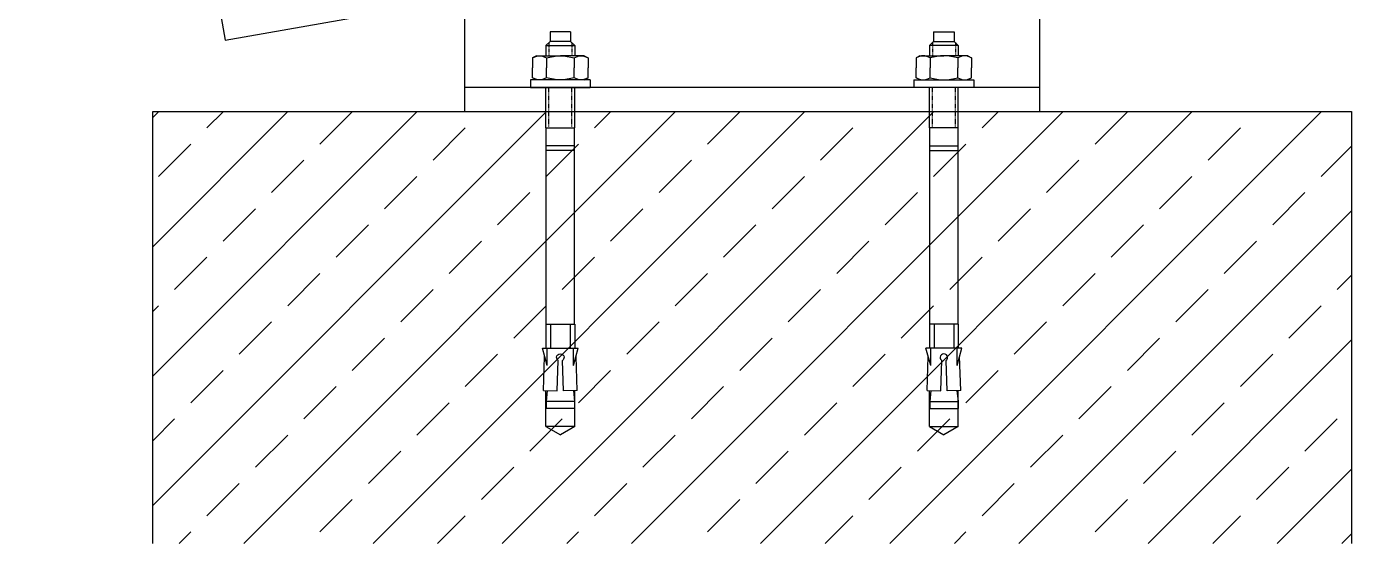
# Model space of a CAD drawing. Header units: millimetres. Extents: x 22319 to 27873, y 35287 to 39437.
# Drawn here: x 23551.2 to 23827.5, y 38910.5 to 39018.2 of the extents above; entities that cross this region are included whole.
import ezdxf

# ---------------------------------------------------------------- set-up
doc = ezdxf.new("R2010")
doc.units = ezdxf.units.MM
doc.header["$LTSCALE"] = 0.5
doc.linetypes.add('DASHED', pattern=[0.75, 0.5, -0.25])
for name, color, linetype in [('1', 1, 'Continuous'), ('11', 1, 'DASHED'), ('PROFILE_PO', 2, 'Continuous')]:
    doc.layers.add(name, color=color, linetype=linetype)
doc.layers.add('AM_4', color=3, linetype='Continuous', lineweight=25)
doc.layers.add('AM_8', color=1, linetype='Continuous', lineweight=25)

# ---------------------------------------------------------------- blocks, each defined once
blk = doc.blocks.new('Kotwa')
at = {"layer": '1'}
for p, q in [((-6.599999904632568, 5), (-6.152553558349609, 5.775000095367432)), ((-6.152553558349609, 5.775000095367432), (-4.099999904632568, 5.775000095367432)), ((-2.047446489334106, 5.775000095367432), (-4.099999904632568, 5.775000095367432)), ((-1.600000023841858, 5), (-2.047446489334106, 5.775000095367432)), ((-1.600000023841858, -6.25), (-1.600000023841858, 6.25)), ((-1.600000023841858, 6.25), (0, 6.25)), ((0, 6.25), (0, -6.25)), ((-9.600000381469727, 2.150000095367432), (-8.75, 3)), ((-8.75, 3), (-8.75, -3)), ((-8.75, 3), (-6.599999904632568, 3)), ((-6.599999904632568, 5), (-6.599999904632568, 0)), ((-6.152553558349609, 2.887500047683716), (-4.099999904632568, 2.887500047683716)), ((-2.047446489334106, 2.887500047683716), (-4.099999904632568, 2.887500047683716)), ((8.399999618530273, 3), (0, 3)), ((8.399999618530273, 3), (8.399999618530273, -3)), ((49.33707046508789, 2.950000047683716), (8.399999618530273, 2.950000047683716)), ((12.13032627105713, -2.950000047683716), (12.13032627105713, 2.950000047683716)), ((13.13032627105713, -2.950000047683716), (13.13032627105713, 2.950000047683716)), ((49.33707046508789, 3), (54.33707046508789, 3)), ((49.33707046508789, 2.950000047683716), (49.33707046508789, -2.950000047683716)), ((54.33707046508789, 3.75), (54.33707046508789, -3.75)), ((57.93707275390625, 2.75), (54.33707046508789, 3.75)), ((63.13032531738281, 3.493660449981689), (56.06529235839844, 3.269938945770264)), ((63.13032531738281, 3.493660449981689), (63.22052764892578, 0.6450883746147156)), ((70.66794967651367, 3), (63.14595794677734, 3)), ((63.15501403808594, 2.71404242515564), (65.4000015258789, 2.950000047683716)), ((65.4000015258789, -2.950000047683716), (65.4000015258789, 2.950000047683716)), ((65.4000015258789, 2.950000047683716), (66.9000015258789, 2.950000047683716)), ((66.9000015258789, -2.950000047683716), (66.9000015258789, 2.950000047683716)), ((70.66794967651367, 3), (72.4000015258789, 0)), ((70.66794967651367, -3), (70.66794967651367, 3)), ((-11.60000038146973, -2.150000095367432), (-11.60000038146973, 2.150000095367432)), ((-11.60000038146973, 2.150000095367432), (-9.600000381469727, 2.150000095367432)), ((-9.600000381469727, -2.150000095367432), (-9.600000381469727, 2.150000095367432)), ((-6.599999904632568, -5), (-6.599999904632568, 0)), ((49.33707046508789, 2.049999952316284), (54.33707046508789, 2.049999952316284)), ((57.93707275390625, 2.75), (54.33707046508789, 2.75)), ((63.22052764892578, 0.6450883746147156), (56.85814666748047, 0.4436170160770416)), ((70.66794967651367, -3), (72.4000015258789, 0)), ((-11.60000038146973, -2.150000095367432), (-9.600000381469727, -2.150000095367432)), ((-8.75, -3), (-9.600000381469727, -2.150000095367432)), ((49.33707046508789, -2.049999952316284), (54.33707046508789, -2.049999952316284)), ((57.93707275390625, -2.75), (54.33707046508789, -3.75)), ((57.93707275390625, -2.75), (54.33707046508789, -2.75)), ((63.22052764892578, -0.6450883746147156), (56.85814666748047, -0.4436170160770416)), ((63.13032531738281, -3.493660449981689), (63.22052764892578, -0.6450883746147156)), ((63.15501403808594, -2.71404242515564), (65.4000015258789, -2.950000047683716)), ((-8.75, -3), (-6.599999904632568, -3)), ((-6.599999904632568, -5), (-6.152553558349609, -5.775000095367432)), ((-6.152553558349609, -2.887500047683716), (-4.099999904632568, -2.887500047683716)), ((-2.047446489334106, -2.887500047683716), (-4.099999904632568, -2.887500047683716)), ((-1.600000023841858, -5), (-2.047446489334106, -5.775000095367432)), ((8.399999618530273, -3), (0, -3)), ((49.33707046508789, -2.950000047683716), (8.399999618530273, -2.950000047683716)), ((49.33707046508789, -3), (54.33707046508789, -3)), ((63.13032531738281, -3.493660449981689), (56.06529235839844, -3.269938945770264)), ((70.66794967651367, -3), (63.14595794677734, -3)), ((65.4000015258789, -2.950000047683716), (66.9000015258789, -2.950000047683716)), ((-6.152553558349609, -5.775000095367432), (-4.099999904632568, -5.775000095367432)), ((-2.047446489334106, -5.775000095367432), (-4.099999904632568, -5.775000095367432)), ((-1.600000023841858, -6.25), (0, -6.25))]:
    blk.add_line(p, q, dxfattribs=at)
for centre, radius, start, end in [((-4.047043800354004, 4.331250190734863), 2.552956104278564, 145.5615305066353, 214.4384594754524), ((-4.152956008911133, 4.331250190734863), 2.552956104278564, 325.5615254976715, 34.43846448441261), ((2.940654993057251, -5.866240826435387e-10), 9.540655136108398, 162.3830313851134, 197.6169603045179), ((-11.14065456390381, 0), 9.540655136108398, 342.3830246686122, 17.61696531347008), ((56.23669815063477, 0.02373762242496014), 0.75, 91.81372690886221, 181.8137330558004), ((56.23669815063477, 0.02373762242496014), 0.75, 34.04467675799712, 91.81372690886221), ((56.23669815063477, -0.02373762242496014), 0.75, 178.1862763496323, 268.1862835637946), ((56.23669815063477, -0.02373762242496014), 0.75, 268.1862835637946, 325.9553268844609), ((-4.047043800354004, -4.331250190734863), 2.552956104278564, 145.5615305066353, 214.4384594754524), ((-4.152956008911133, -4.331250190734863), 2.552956104278564, 325.5615254976715, 34.43846448441261)]:
    blk.add_arc(centre, radius, start, end, dxfattribs=at)
at = {"layer": '11', "ltscale": 0.3}
for p, q in [((-9.36299991607666, 2.38700008392334), (-6.599999904632568, 2.38700008392334)), ((8.399999618530273, 2.38700008392334), (0, 2.38700008392334)), ((-9.36299991607666, -2.38700008392334), (-6.599999904632568, -2.38700008392334)), ((8.399999618530273, -2.38700008392334), (0, -2.38700008392334))]:
    blk.add_line(p, q, dxfattribs=at)

msp = doc.modelspace()

# ---------------------------------------------------------------- hatches: boundary and pattern name
at = {"layer": 'AM_8'}
h = msp.add_hatch(dxfattribs=at)
h.set_pattern_fill('ANSI33', color=256, scale=2.999999999999999, angle=-3.180554681463517e-15, style=0)
h.set_pattern_definition([(45, (-1216.938022829583, 1111.61574716908), (-13.47038418160372, 13.47038418160373), []), (45, (-1203.467632829583, 1111.615747169079), (-13.47038418160372, 13.47038418160373), [9.524999999999995, -4.762499999999998])])
h.paths.add_polyline_path([(23577.48663495267, 38910.49618542588), (23827.48663495267, 38910.49618542588), (23827.48663495267, 39000.51200514354), (23577.48663495266, 39000.51200514354)])

# ---------------------------------------------------------------- linework, layer by layer
msp.add_lwpolyline([(23577.48663495267, 38910.49618542588), (23577.48663495266, 39000.51200514354), (23827.48663495267, 39000.51200514354), (23827.48663495267, 38910.49618542588)])
at = {"layer": 'AM_4'}
msp.add_line((23762.48870470234, 39005.51200514355), (23642.48456520299, 39005.51200514355), dxfattribs=at)
msp.add_lwpolyline([(23762.48870470234, 39000.51200514354), (23762.48870470234, 39100.50965710801), (23642.48456520299, 39100.50965710801), (23642.48456520299, 39000.51200514355)], close=True, dxfattribs=at)
at = {"layer": 'PROFILE_PO'}
msp.add_lwpolyline([(23570.84999289497, 39138.49342710891), (23551.15383783472, 39135.02046355556), (23554.36632912156, 39116.80152012483), (23574.06248418181, 39120.27448367817), (23592.55601510334, 39015.39245798238), (23642.48456520299, 39024.19620847261)], dxfattribs=at)

# ---------------------------------------------------------------- block references
at = {"xscale": -1, "rotation": 90}
msp.add_blockref('Kotwa', (23662.48663495266, 39005.51200514354), dxfattribs=at)
at = {"rotation": 270}
msp.add_blockref('Kotwa', (23742.48663495266, 39005.51200514354), dxfattribs=at)

doc.saveas('drawing.dxf')
